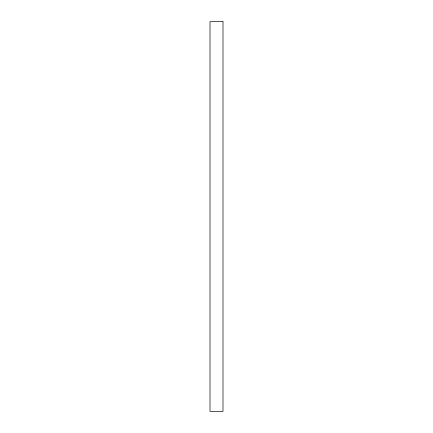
<?xml version="1.0" encoding="UTF-8"?>
<svg xmlns="http://www.w3.org/2000/svg" width="433" height="433" viewBox="0 0 433 433"><rect width="100%" height="100%" fill="white"/><g stroke="black" fill="none" stroke-linecap="round" stroke-linejoin="round"><path stroke-width="0.65" d="M222.995 21.65L210.005 21.65L210.005 411.35L222.995 411.35L222.995 21.65"/></g></svg>
